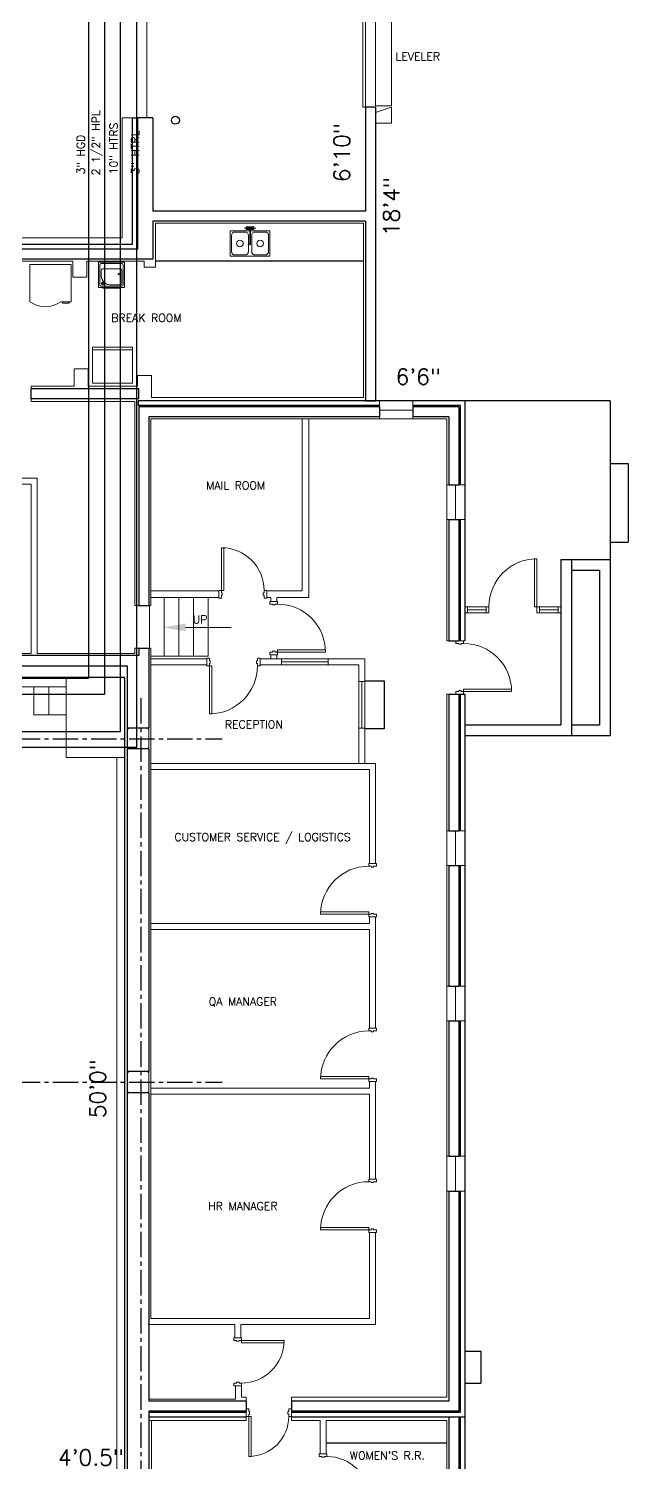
# Model space of a CAD drawing. Header units: inches. Extents: x -578 to 4567, y -980 to 6106.
# Drawn here: x 3397 to 3847, y 1670 to 2745 of the extents above; entities that cross this region are included whole.
import ezdxf
from ezdxf.enums import TextEntityAlignment as Align

# ---------------------------------------------------------------- set-up
doc = ezdxf.new("R2010")
doc.units = ezdxf.units.IN
doc.header["$LTSCALE"] = 25.4
doc.header["$MEASUREMENT"] = 0
doc.linetypes.add('CENTER2', pattern=[1.125, 0.75, -0.125, 0.125, -0.125])
doc.layers.get('0').update_dxf_attribs({"linetype": 'CONTINUOUS', "lineweight": 20})
doc.layers.add('A-AMONIA', color=7, linetype='CONTINUOUS', true_color=0x920ef1)
for name, color, linetype in [('A-COL-GRID', 8, 'CENTER2'), ('A-CONC', 106, 'CONTINUOUS'), ('A-COUNTER', 4, 'CONTINUOUS'), ('A-DIMS', 1, 'CONTINUOUS'), ('A-ELEC', 6, 'CONTINUOUS'), ('A-RAIL', 2, 'CONTINUOUS'), ('A-ROOMNAME', 6, 'CONTINUOUS'), ('A-TEXT', 2, 'CONTINUOUS'), ('A-WALL-BRICK', 111, 'CONTINUOUS'), ('A-WALL-CMU', 30, 'CONTINUOUS'), ('A-WALL-IMP', 6, 'CONTINUOUS')]:
    doc.layers.add(name, color=color, linetype=linetype)
for name, color, linetype, lineweight in [('A-COLUMNS', 6, 'CONTINUOUS', 20), ('A-CURB', 13, 'CONTINUOUS', 20), ('A-DOOR', 1, 'CONTINUOUS', 20), ('A-EQ', 111, 'CONTINUOUS', 20), ('A-SANR-FIXT', 4, 'CONTINUOUS', 15), ('A-SPCQ', 91, 'CONTINUOUS', 25), ('A-STAIR', 4, 'CONTINUOUS', 20), ('A-WALL-GWB', 2, 'CONTINUOUS', 0), ('A-WINDOW', 4, 'CONTINUOUS', 20)]:
    doc.layers.add(name, color=color, linetype=linetype, lineweight=lineweight)
doc.styles.add('ROMANS', font='romans')
doc.styles.add('SIMPLEX', font='simplex')

# ---------------------------------------------------------------- blocks, each defined once
blk = doc.blocks.new('DOOR')
at = {"color": 0}
for p, q in [((-1.75, 0), (-1.75, 36)), ((-1.75, 36), (0, 36)), ((0, 36), (0, 0)), ((-38, -5.75), (-38, 0)), ((-38, 0), (-36, 0)), ((-36, 0), (-36, -1.75)), ((0, 0), (-1.75, 0)), ((0, -1.75), (0, 0)), ((0, 0), (2, 0)), ((2, 0), (2, -5.75)), ((-36, -5.75), (-38, -5.75)), ((-36, -1.75), (-35.375, -1.75)), ((-36, -3.625), (-36, -5.75)), ((-35.375, -3.625), (-36, -3.625)), ((-35.375, -1.75), (-35.375, -3.625)), ((-0.625, -1.75), (0, -1.75)), ((-0.625, -3.625), (-0.625, -1.75)), ((0, -3.625), (-0.625, -3.625)), ((0, -5.75), (0, -3.625)), ((2, -5.75), (0, -5.75))]:
    blk.add_line(p, q, dxfattribs=at)
at = {"color": 0, "lineweight": 15}
blk.add_arc((0, 0), 36, 90, 180, dxfattribs=at)
blk = doc.blocks.new('DOOR 32')
at = {"color": 0}
for p, q in [((1.75, 32), (0, 32)), ((0, 32), (0, 0)), ((1.75, 0), (1.75, 32)), ((-2, 0), (-2, -5.75)), ((0, 0), (-2, 0)), ((0, 0), (1.75, 0)), ((0, -1.75), (0, 0)), ((32, 0), (32, -1.75)), ((34, 0), (32, 0)), ((34, -5.75), (34, 0)), ((-2, -5.75), (0, -5.75)), ((0.625, -1.75), (0, -1.75)), ((0, -3.625), (0.625, -3.625)), ((0, -5.75), (0, -3.625)), ((0.625, -3.625), (0.625, -1.75)), ((31.375, -1.75), (31.375, -3.625)), ((32, -1.75), (31.375, -1.75)), ((31.375, -3.625), (32, -3.625)), ((32, -3.625), (32, -5.75)), ((32, -5.75), (34, -5.75))]:
    blk.add_line(p, q, dxfattribs=at)
blk.add_arc((0, 0), 32, 0, 90, dxfattribs=at)
blk = doc.blocks.new('qf_advance_ta_2 pan_sink_cat - qf_advance_ta_2 pan_sink_cat-9953817-ENL FLP 00_-00_ 1ST FLOOR UNIT 1')
at = {"color": 0}
for p, q in [((-14.6, 0), (-14.6, -19)), ((14.9, 0), (-14.6, 0)), ((-2.4, 2.3), (-3.9, 2.1)), ((-3.9, 1.9), (-2.4, 1.7)), ((-2.7, 3), (-2.7, 2.2)), ((-2.7, 3), (3.1, 3)), ((-2.7, 1), (-2.7, 1.8)), ((-2.7, 1), (-0.1, 1)), ((-1.8, 2.7), (-2.4, 2.3)), ((-2.4, 2.3), (-2.4, 2.2)), ((-2.4, 1.7), (-2.4, 1.8)), ((-2.4, 1.7), (-1.8, 1.3)), ((-1.2, 2.3), (-1.8, 2.7)), ((-1.8, 1.3), (-1.2, 1.7)), ((-1.2, 1.7), (-1.2, 2.3)), ((0.2, 2.7), (-0.4, 2.3)), ((-0.4, 2.3), (-0.4, 1.7)), ((-0.4, 1.7), (-0.1, 1.5)), ((-0.1, 2), (-0.1, -9.7)), ((0.8, 2.3), (0.2, 2.7)), ((0.5, 2), (0.5, -9.7)), ((0.5, 1.5), (0.8, 1.7)), ((3.1, 1), (0.5, 1)), ((0.8, 1.7), (0.8, 2.3)), ((1.6, 2.3), (2.2, 2.7)), ((1.6, 1.7), (1.6, 2.3)), ((2.2, 1.3), (1.6, 1.7)), ((2.2, 2.7), (2.8, 2.3)), ((2.8, 1.7), (2.2, 1.3)), ((2.7, 2.3), (4.3, 2.1)), ((4.3, 1.9), (2.7, 1.7)), ((2.8, 2.3), (2.8, 2.2)), ((2.8, 1.7), (2.8, 1.8)), ((3.1, 3), (3.1, 2.2)), ((3.1, 1), (3.1, 1.8)), ((14.9, -19), (14.9, 0)), ((-13.7, -15.6), (-13.7, -3.4)), ((-11.2, -0.9), (-3.6, -0.9)), ((-1.1, -3.4), (-1.1, -15.6)), ((1.4, -15.6), (1.4, -3.4)), ((3.9, -0.9), (11.6, -0.9)), ((14.1, -3.4), (14.1, -15.6)), ((-14.6, -19), (14.9, -19)), ((-3.6, -18.1), (-11.2, -18.1)), ((11.6, -18.1), (3.9, -18.1))]:
    blk.add_line(p, q, dxfattribs=at)
for centre, radius, start, end in [((-3.9, 2), 0.125, 90, 270), ((-2.3, 2.7), 0.5, 256.6314, 292.5165), ((-2.3, 1.3), 0.5, 67.4835, 103.3686), ((-1.8, 2), 0.5, 0, 151.7719), ((-1.8, 2), 0.5, 208.2281, 0), ((-1.8, 2), 0.375, 360, 180), ((-1.8, 2), 0.375, 180, 360), ((0.2, 2), 0.313, 90, 270), ((0.2, 2), 0.313, 270, 90), ((2.2, 2), 0.5, 28.2281, 180), ((2.2, 2), 0.5, 180, 331.7719), ((2.2, 2), 0.375, 0, 180), ((2.2, 2), 0.375, 180, 0), ((2.6, 2.7), 0.5, 247.4835, 283.3686), ((2.6, 1.3), 0.5, 76.6314, 112.5165), ((4.3, 2), 0.125, 270, 90), ((-11.2, -3.4), 2.5, 90, 180), ((-7.4, -9.5), 2.5, 90, 270), ((-7.4, -9.5), 2.5, 270, 90), ((-3.6, -3.4), 2.5, 360, 90), ((0.2, -10), 0.437, 135.5847, 270), ((0.2, -10), 0.438, 270, 44.4153), ((3.9, -3.4), 2.5, 90, 180), ((7.7, -9.5), 2.5, 90, 270), ((7.7, -9.5), 2.5, 270, 90), ((11.6, -3.4), 2.5, 360, 90), ((-11.2, -15.6), 2.5, 180, 270), ((-3.6, -15.6), 2.5, 270, 0), ((3.9, -15.6), 2.5, 180, 270), ((11.6, -15.6), 2.5, 270, 0)]:
    blk.add_arc(centre, radius, start, end, dxfattribs=at)
blk = doc.blocks.new('HCEWC')
at = {"color": 0}
for p, q in [((0, 9.7), (0, -9.7)), ((19, 9.7), (0, 9.7)), ((1, 7.7), (1, -7.7)), ((17, 8.7), (2, 8.7)), ((5, 6.8), (5, -6.8)), ((15.9, 7.8), (6, 7.8)), ((16.9, -1.5), (16.9, 6.8)), ((18, -7.7), (18, 7.7)), ((19, -9.7), (19, 9.7)), ((19, 6.6), (19.5, 6.6)), ((19.5, -6.6), (19.5, 6.6)), ((0, -9.7), (19, -9.7)), ((2, -8.7), (17, -8.7)), ((6, -7.8), (9.7, -7.8)), ((15, -5.7), (15, -5.7)), ((15.6, -7), (15, -6.4)), ((16.3, -6.3), (15.8, -5.7)), ((19, -6.6), (19.5, -6.6))]:
    blk.add_line(p, q, dxfattribs=at)
blk.add_circle((8.8, 5.7), 0.657, dxfattribs=at)
for centre, radius, start, end in [((2, 7.7), 1, 90, 180), ((6, 6.8), 1, 90, 180), ((15.9, 6.8), 1, 0, 90), ((17, 7.7), 1, 0, 90), ((2, -7.7), 1, 180, 270), ((6, -6.8), 1, 180, 270), ((9.3, -0.1), 7.75, 267.1986, 349.4581), ((15.4, -6.1), 0.5, 135, 225), ((15.4, -6.1), 0.5, 45, 135), ((16, -6.7), 0.863, 170.427, 99.573), ((16, -6.6), 0.5, 226.8137, 49.9462), ((17, -7.7), 1, 270, 0)]:
    blk.add_arc(centre, radius, start, end, dxfattribs=at)

msp = doc.modelspace()

# ---------------------------------------------------------------- linework, layer by layer
at = {"layer": 'A-AMONIA'}
for points in [[(3477.748415, 3813.977776), (3477.748415, 2205.921788), (3185.653336, 2205.921788), (3185.653336, 2221.921788), (2326.560972, 2221.921788)], [(2310.560972, 2233.921788), (3197.653336, 2233.921788), (3197.653336, 2217.921788), (3465.748415, 2217.921788), (3465.748415, 3767.277191)], [(3453.748415, 3755.638031), (3453.748415, 2245.921788)], [(3441.748415, 3725.667022), (3441.748415, 2257.921788)], [(2286.560972, 2257.921788), (3441.748415, 2257.921788)], [(2298.560972, 2245.921788), (3453.748415, 2245.921788)]]:
    msp.add_lwpolyline(points, dxfattribs=at)
at = {"layer": 'A-COL-GRID'}
for p, q in [((3481, 2242.938328), (3481, 1623.156609)), ((1529.210174, 2212.5), (3541.981852, 2212.5)), ((1529.210174, 1955), (3541.981852, 1955))]:
    msp.add_line(p, q, dxfattribs=at)
at = {"layer": 'A-COLUMNS'}
for p, q in [((3471, 2219.5), (3472, 2220.5)), ((3471, 2219.5), (3471, 2206)), ((3472, 2220.5), (3486, 2220.5)), ((3487, 2219.5), (3486, 2220.5)), ((3487, 2219.5), (3487, 2206)), ((3472, 2205), (3471, 2206)), ((3472, 2205), (3486, 2205)), ((3486, 2205), (3487, 2206)), ((3472, 1963), (3471, 1962)), ((3471, 1962), (3471, 1948)), ((3472, 1963), (3486, 1963)), ((3487, 1962), (3486, 1963)), ((3487, 1962), (3487, 1948)), ((3471, 1948), (3472, 1947)), ((3472, 1947), (3486, 1947)), ((3486, 1947), (3487, 1948))]:
    msp.add_line(p, q, dxfattribs=at)
at = {"layer": 'A-CONC'}
for p, q in [((3833, 2466), (3724, 2466)), ((3833, 2466), (3833, 2347)), ((3833, 2419), (3846.5, 2419)), ((3846.5, 2419), (3846.5, 2360)), ((3833, 2360), (3846.5, 2360)), ((3804, 2347), (3833, 2347)), ((3833, 2347), (3833, 2215)), ((3804, 2339), (3825, 2339)), ((3804, 2339), (3825, 2339)), ((3825, 2339), (3825, 2223)), ((3804, 2223), (3825, 2223)), ((3804, 2215), (3833, 2215))]:
    msp.add_line(p, q, dxfattribs=at)
at = {"layer": 'A-COUNTER'}
for p, q in [((3647.888235, 2570.5), (3492, 2570.5)), ((3649, 2256), (3663.5, 2256)), ((3663.5, 2256), (3663.5, 2220)), ((3663.5, 2220), (3649, 2220)), ((3710.5, 1684.5), (3620, 1684.5))]:
    msp.add_line(p, q, dxfattribs=at)
at = {"layer": 'A-CURB'}
for p, q in [((3467, 2678), (3467, 2588)), ((3474.5, 2678), (3467, 2678)), ((3467, 2588), (3013, 2588)), ((3425, 2198.5), (3425, 2258.5)), ((3425, 2251.5), (2838.5, 2251.5)), ((3401, 2230.5), (3401, 2251.5)), ((3412, 2230.5), (3412, 2251.5)), ((3425, 2230.5), (3401, 2230.5)), ((3469, 2198.5), (3425, 2198.5)), ((3463, 1663.5), (3463, 2198.5))]:
    msp.add_line(p, q, dxfattribs=at)
at = {"layer": 'A-DOOR'}
for p, q in [((3485.5, 2751), (3485.5, 2678)), ((3776.25, 2311.5), (3776.25, 2347.5)), ((3776.25, 2347.5), (3778, 2347.5)), ((3778, 2347.5), (3778, 2311.5)), ((3724, 2311.5), (3742, 2311.5)), ((3726, 2311.5), (3726, 2307)), ((3740, 2307), (3740, 2311.5)), ((3742, 2307), (3742, 2311.5)), ((3778, 2311.5), (3776.25, 2311.5)), ((3778, 2307), (3778, 2311.5)), ((3778, 2311.5), (3796, 2311.5)), ((3780, 2307), (3780, 2311.5)), ((3794, 2311.5), (3794, 2307)), ((3724, 2307), (3742, 2307)), ((3726, 2309.25), (3740, 2309.25)), ((3778, 2307), (3796, 2307)), ((3780, 2309.25), (3794, 2309.25)), ((3560, 1710.25), (3562, 1710.25)), ((3560, 1704.5), (3560, 1710.25)), ((3562, 1710.25), (3562, 1708.125)), ((3592, 1710.25), (3594, 1710.25)), ((3592, 1708.125), (3592, 1710.25)), ((3594, 1710.25), (3594, 1704.5)), ((3562, 1704.5), (3560, 1704.5)), ((3562, 1708.125), (3562.625, 1708.125)), ((3562, 1706.25), (3562, 1704.5)), ((3562.625, 1706.25), (3562, 1706.25)), ((3562, 1704.5), (3563.75, 1704.5)), ((3562, 1674.5), (3562, 1704.5)), ((3562.625, 1708.125), (3562.625, 1706.25)), ((3563.75, 1704.5), (3563.75, 1674.5)), ((3591.375, 1708.125), (3592, 1708.125)), ((3591.375, 1706.25), (3591.375, 1708.125)), ((3592, 1706.25), (3591.375, 1706.25)), ((3592, 1704.5), (3592, 1706.25)), ((3594, 1704.5), (3592, 1704.5)), ((3563.75, 1674.5), (3562, 1674.5))]:
    msp.add_line(p, q, dxfattribs=at)
msp.add_lwpolyline([(3647.5, 2686), (3647.5, 2770), (3649.5, 2770), (3649.5, 2686)], close=True, dxfattribs=at)
for centre, radius, start, end in [((3778, 2311.5), 36, 90, 180), ((3562, 1704.5), 30, 270, 0)]:
    msp.add_arc(centre, radius, start, end, dxfattribs=at)
at = {"layer": 'A-ELEC'}
for p, q in [((3724, 1753.5), (3736, 1753.5)), ((3724, 1753.5), (3724, 1729.5)), ((3736, 1753.5), (3736, 1729.5)), ((3724, 1729.5), (3736, 1729.5))]:
    msp.add_line(p, q, dxfattribs=at)
at = {"layer": 'A-EQ', "extrusion": (0, 0, -1)}
for p, q in [((3657, 2687), (3657, 2769)), ((3669, 2687), (3669, 2769))]:
    msp.add_line(p, q, dxfattribs=at)
at = {"layer": 'A-EQ'}
for p, q in [((3657, 2687), (3669, 2687)), ((3657, 2682), (3669, 2686)), ((3657, 2674), (3657, 2682)), ((3669, 2686), (3669, 2674)), ((3669, 2674), (3657, 2674)), ((3444.93379, 2506.231802), (3474.93379, 2506.231802)), ((3444.93379, 2506.231802), (3444.93379, 2479.231802)), ((3474.93379, 2506.231802), (3474.93379, 2479.231802)), ((3444.93379, 2504.231802), (3474.93379, 2504.231802)), ((3444.93379, 2479.231802), (3474.93379, 2479.231802))]:
    msp.add_line(p, q, dxfattribs=at)
at = {"layer": 'A-RAIL'}
msp.add_circle((3507.027116, 2676.240202), 3, dxfattribs=at)
at = {"layer": 'A-SPCQ', "lineweight": 15}
for p, q in [((3428.843398, 2568.231317), (3397.843398, 2568.231317)), ((3397.843398, 2568.231317), (3397.843398, 2540.231317)), ((3428.843398, 2540.231317), (3428.843398, 2568.231317)), ((3421.057474, 2540.231317), (3428.843398, 2540.231317)), ((3422.409974, 2540.231317), (3422.409974, 2539.231317)), ((3427.409974, 2539.231317), (3422.409974, 2539.231317)), ((3427.409974, 2539.231317), (3427.409974, 2540.231317))]:
    msp.add_line(p, q, dxfattribs=at)
msp.add_arc((3409.450436, 2556.323279), 19.841234, 234.197309232, 305.802690768, dxfattribs=at)
at = {"layer": 'A-STAIR'}
for p, q in [((3487.5, 2312.5), (3487.5, 2280.5)), ((3498.5, 2318.5), (3498.5, 2274.5)), ((3509.5, 2318.5), (3509.5, 2274.5)), ((3520.5, 2318.5), (3520.5, 2274.5)), ((3531.5, 2318.5), (3531.5, 2274.5)), ((3514.656804, 2296.034694), (3548.739437, 2296.034694)), ((3531.5, 2274.5), (3488.5, 2274.5))]:
    msp.add_line(p, q, dxfattribs=at)
msp.add_solid([(3514.656804, 2293.154694), (3514.656804, 2298.914694), (3497.376804, 2296.034694)], dxfattribs=at)
at = {"layer": 'A-WALL-BRICK'}
for p, q in [((3724, 2466), (3479, 2466)), ((3479, 2466), (3479, 2462.5)), ((3660, 2462.5), (3479, 2462.5)), ((3720.5, 2462.5), (3685, 2462.5)), ((3720.5, 2462.5), (3720.5, 2403)), ((3724, 2466), (3724, 2286)), ((3720.5, 2377), (3720.5, 2286)), ((3796, 2347), (3796, 2223)), ((3796, 2347), (3804, 2347)), ((3804, 2347), (3804, 2215)), ((3720.5, 2246), (3720.5, 2143.5)), ((3720.5, 2246), (3724, 2246)), ((3724, 2246), (3724, 1561.5)), ((3724, 2223), (3796, 2223)), ((3724, 2215), (3804, 2215)), ((3720.5, 2117.5), (3720.5, 2027)), ((3720.5, 2001), (3720.5, 1899.5)), ((3720.5, 1873.5), (3720.5, 1707.5)), ((3560, 1707.5), (3487, 1707.5)), ((3560, 1704), (3487, 1704)), ((3720.5, 1707.5), (3594, 1707.5)), ((3724, 1704), (3594, 1704)), ((3720.5, 1704), (3720.5, 1561.5))]:
    msp.add_line(p, q, dxfattribs=at)
at = {"layer": 'A-WALL-CMU'}
for p, q in [((3490, 2678), (3478.5, 2678)), ((3478.5, 2678), (3478.5, 2579.5)), ((3490, 2678), (3490, 2608)), ((3657, 2686), (3649.5, 2686)), ((3649.5, 2686), (3649.5, 2608)), ((3657, 2686), (3657, 2466)), ((3649.5, 2608), (3490, 2608)), ((3649.5, 2600.5), (3490, 2600.5)), ((3490, 2600.5), (3490, 2572)), ((3649.5, 2600.5), (3649.5, 2466)), ((3490, 2572), (2998, 2572)), ((3478.5, 2579.5), (3002, 2579.5)), ((3479.5, 2475), (3399, 2475)), ((3399, 2467.5), (3399, 2475)), ((3479.5, 2467.5), (3479.5, 2475)), ((3479.5, 2467.5), (3399, 2467.5)), ((3479.5, 2461.5), (3479.5, 2312.5)), ((3660, 2461.5), (3479.5, 2461.5)), ((3649.5, 2466), (3657, 2466)), ((3660, 2461.5), (3660, 2454)), ((3719.5, 2461.5), (3685, 2461.5)), ((3685, 2461.5), (3685, 2454)), ((3719.5, 2461.5), (3719.5, 2403)), ((3487, 2454), (3487, 2312.5)), ((3660, 2454), (3487, 2454)), ((3712, 2454), (3685, 2454)), ((3712, 2454), (3712, 2403)), ((3712, 2403), (3719.5, 2403)), ((3712, 2377), (3712, 2286)), ((3712, 2377), (3719.5, 2377)), ((3719.5, 2377), (3719.5, 2286)), ((3479.5, 2312.5), (3487, 2312.5)), ((3479.5, 2280.5), (3479.5, 2275)), ((3479.5, 2280.5), (3487, 2280.5)), ((3487, 2280.5), (3487, 2220.5)), ((3712, 2286), (3719.5, 2286)), ((3479.5, 2275), (2858.5, 2275)), ((3471, 2267), (2851, 2267)), ((3471, 2220.5), (3471, 2267)), ((3712, 2246), (3712, 2143.5)), ((3712, 2246), (3719.5, 2246)), ((3719.5, 2246), (3719.5, 2143.5)), ((3487, 2220.5), (3471, 2220.5)), ((3487, 2205), (3471, 2205)), ((3471, 1963), (3471, 2205)), ((3487, 2205), (3487, 1963)), ((3712, 2143.5), (3719.5, 2143.5)), ((3712, 2117.5), (3712, 2027)), ((3712, 2117.5), (3719.5, 2117.5)), ((3719.5, 2117.5), (3719.5, 2027)), ((3712, 2027), (3719.5, 2027)), ((3712, 2001), (3712, 1899.5)), ((3712, 2001), (3719.5, 2001)), ((3719.5, 2001), (3719.5, 1899.5)), ((3487, 1963), (3471, 1963)), ((3487, 1947), (3471, 1947)), ((3471, 1658), (3471, 1947)), ((3487, 1947), (3487, 1716)), ((3712, 1899.5), (3719.5, 1899.5)), ((3712, 1873.5), (3712, 1716)), ((3712, 1873.5), (3719.5, 1873.5)), ((3719.5, 1873.5), (3719.5, 1708.5)), ((3560, 1716), (3487, 1716)), ((3560, 1716), (3560, 1708.5)), ((3712, 1716), (3594, 1716)), ((3594, 1716), (3594, 1708.5)), ((3487, 1708.5), (3487, 1658)), ((3560, 1708.5), (3487, 1708.5)), ((3719.5, 1708.5), (3594, 1708.5)), ((3712, 1704), (3712, 1561.5)), ((3719.5, 1704), (3719.5, 1561.5))]:
    msp.add_line(p, q, dxfattribs=at)
at = {"layer": 'A-WALL-GWB'}
for p, q in [((3492, 2599), (3492, 2566)), ((3648, 2599), (3492, 2599)), ((3648, 2599), (3648, 2468.5)), ((3430, 2570.5), (3365, 2570.5)), ((3430, 2570.5), (3430, 2558.5)), ((3483.5, 2570.5), (3440.5, 2570.5)), ((3440.5, 2570.5), (3440.5, 2558.5)), ((3483.5, 2570.5), (3483.5, 2566)), ((3440.5, 2558.5), (3430, 2558.5)), ((3492, 2566), (3483.5, 2566)), ((3431, 2490), (3431, 2477)), ((3441.5, 2490), (3431, 2490)), ((3441.5, 2490), (3441.5, 2477)), ((3489, 2485), (3478.5, 2485)), ((3478.5, 2485), (3478.5, 2477)), ((3489, 2485), (3489, 2468.5)), ((3399, 2477), (3399, 2465.5)), ((3431, 2477), (3399, 2477)), ((3478.5, 2477), (3441.5, 2477)), ((3476.5, 2465.5), (3399, 2465.5)), ((3476.5, 2465.5), (3476.5, 2312.5)), ((3648, 2468.5), (3489, 2468.5)), ((3710.5, 2452.5), (3488.5, 2452.5)), ((3488.5, 2452.5), (3488.5, 2312.5)), ((3602, 2452.5), (3602, 2323.5)), ((3607, 2452.5), (3607, 2318.5)), ((3710.5, 2452.5), (3710.5, 2286)), ((3403.5, 2408), (3279, 2408)), ((3403.5, 2408), (3403.5, 2276.5)), ((3399, 2403.5), (3279, 2403.5)), ((3399, 2403.5), (3399, 2276.5)), ((3539.5, 2323.5), (3488.5, 2323.5)), ((3539.5, 2323.5), (3539.5, 2318.5)), ((3602, 2323.5), (3575.5, 2323.5)), ((3575.5, 2323.5), (3575.5, 2318.5)), ((3488.5, 2312.5), (3476.5, 2312.5)), ((3539.5, 2318.5), (3488.5, 2318.5)), ((3578.5, 2318.5), (3575.5, 2318.5)), ((3578.5, 2318.5), (3578.5, 2315.5)), ((3583, 2315.5), (3578.5, 2315.5)), ((3607, 2318.5), (3583, 2318.5)), ((3583, 2315.5), (3583, 2318.5)), ((3488.5, 2280.5), (3476.5, 2280.5)), ((3476.5, 2280.5), (3476.5, 2276.5)), ((3488.5, 2280.5), (3488.5, 1778)), ((3710.5, 2286), (3724, 2286)), ((3399, 2276.5), (2860.5, 2276.5)), ((3476.5, 2276.5), (3403.5, 2276.5)), ((3530.5, 2272.5), (3488.5, 2272.5)), ((3530.5, 2268), (3488.5, 2268)), ((3530.5, 2268), (3530.5, 2272.5)), ((3649, 2272.5), (3570.5, 2272.5)), ((3570.5, 2268), (3570.5, 2272.5)), ((3644.5, 2268), (3570.5, 2268)), ((3583, 2275.5), (3578.5, 2275.5)), ((3578.5, 2275.5), (3578.5, 2272.5)), ((3583, 2272.5), (3583, 2275.5)), ((3644.5, 2268), (3644.5, 2194)), ((3649, 2272.5), (3649, 2194)), ((3710.5, 2246), (3712, 2246)), ((3710.5, 2246), (3710.5, 1719)), ((3657, 2194), (3488.5, 2194)), ((3657, 2194), (3657, 2119)), ((3652.5, 2189.5), (3488.5, 2189.5)), ((3652.5, 2189.5), (3652.5, 2119)), ((3657, 2119), (3652.5, 2119)), ((3657, 2079), (3652.5, 2079)), ((3652.5, 2079), (3652.5, 2074)), ((3657, 2079), (3657, 1995.5)), ((3652.5, 2074), (3488.5, 2074)), ((3652.5, 2069.5), (3488.5, 2069.5)), ((3652.5, 2069.5), (3652.5, 1995.5)), ((3657, 1995.5), (3652.5, 1995.5)), ((3652.5, 1950.5), (3488.5, 1950.5)), ((3652.5, 1946), (3488.5, 1946)), ((3652.5, 1955.5), (3652.5, 1950.5)), ((3657, 1955.5), (3652.5, 1955.5)), ((3652.5, 1955.5), (3652.5, 1950.5)), ((3652.5, 1946), (3652.5, 1882.5)), ((3657, 1955.5), (3657, 1882.5)), ((3652.5, 1882.5), (3657, 1882.5)), ((3652.5, 1842.5), (3657, 1842.5)), ((3652.5, 1842.5), (3652.5, 1778)), ((3657, 1842.5), (3657, 1773.5)), ((3551.5, 1773.5), (3486.5, 1773.5)), ((3652.5, 1778), (3488.5, 1778)), ((3551.5, 1773.5), (3551.5, 1763.5)), ((3556, 1773.5), (3556, 1763.5)), ((3657, 1773.5), (3556, 1773.5)), ((3551.5, 1763.5), (3556, 1763.5)), ((3552, 1727.5), (3552, 1717.5)), ((3552, 1727.5), (3556.5, 1727.5)), ((3556.5, 1727.5), (3556.5, 1719)), ((3552, 1717.5), (3487, 1717.5)), ((3560, 1719), (3556.5, 1719)), ((3560, 1719), (3560, 1701.5)), ((3710.5, 1719), (3594, 1719)), ((3594, 1719), (3594, 1701.5)), ((3560, 1701.5), (3487, 1701.5)), ((3489, 1701.5), (3489.5, 1340)), ((3615.5, 1701.5), (3594, 1701.5)), ((3615.5, 1701.5), (3615.5, 1676.5)), ((3710.5, 1701.5), (3620, 1701.5)), ((3620, 1701.5), (3620, 1676.5)), ((3710.5, 1701.5), (3710.5, 1640)), ((3620, 1676.5), (3615.5, 1676.5))]:
    msp.add_line(p, q, dxfattribs=at)
at = {"layer": 'A-WALL-IMP'}
for p, q in [((3474.5, 2678), (3474.5, 2583)), ((3474.5, 2678), (3478.5, 2678)), ((3474.5, 2583), (3008, 2583)), ((3469, 2258.5), (2844.5, 2258.5)), ((3469, 1656.5), (3469, 2258.5)), ((3471, 1654), (3471, 2267))]:
    msp.add_line(p, q, dxfattribs=at)
at = {"layer": 'A-WINDOW'}
for p, q in [((3660, 2466), (3660, 2452.5)), ((3685, 2466), (3685, 2452.5)), ((3660, 2459), (3685, 2459)), ((3724, 2403), (3710.5, 2403)), ((3717, 2403), (3717, 2377)), ((3724, 2377), (3710.5, 2377)), ((3586.5, 2268), (3586.5, 2272.5)), ((3586.5, 2270.25), (3621.5, 2270.25)), ((3621.5, 2268), (3621.5, 2272.5)), ((3649, 2255.5), (3644.5, 2255.5)), ((3646.75, 2255.5), (3646.75, 2220.5)), ((3649, 2220.5), (3644.5, 2220.5)), ((3710.5, 2143.5), (3724, 2143.5)), ((3717, 2143.5), (3717, 2117.5)), ((3710.5, 2117.5), (3724, 2117.5)), ((3710.5, 2027), (3724, 2027)), ((3717, 2027), (3717, 2001)), ((3710.5, 2001), (3724, 2001)), ((3710.5, 1899.5), (3724, 1899.5)), ((3717, 1899.5), (3717, 1873.5)), ((3710.5, 1873.5), (3724, 1873.5))]:
    msp.add_line(p, q, dxfattribs=at)

# ---------------------------------------------------------------- block references
at = {"layer": 'A-DOOR'}
msp.add_blockref('DOOR 32', (3541.5, 2323.75), dxfattribs=at)
for name, p, rotation in [('DOOR', (3583.5, 2277.5), 270), ('DOOR', (3723, 2248), 270), ('DOOR', (3532.5, 2267.25), 180), ('DOOR 32', (3556.5, 1761.5), 270)]:
    msp.add_blockref(name, p, dxfattribs=dict(at, rotation=rotation))
at = {"layer": 'A-DOOR', "xscale": -1}
for name, p, rotation in [('DOOR', (3651.875, 2081), 90), ('DOOR', (3651.875, 1957.5), 90), ('DOOR', (3651.875, 1844.5), 90), ('DOOR 32', (3620.5, 1642.5), 270)]:
    msp.add_blockref(name, p, dxfattribs=dict(at, rotation=rotation))
at = {"layer": 'A-SANR-FIXT'}
msp.add_blockref('qf_advance_ta_2 pan_sink_cat - qf_advance_ta_2 pan_sink_cat-9953817-ENL FLP 00_-00_ 1ST FLOOR UNIT 1', (3562.768105, 2593.369526), dxfattribs=at)
at = {"layer": 'A-SANR-FIXT', "rotation": 270.0000000000001}
msp.add_blockref('HCEWC', (3459.100799, 2569.766023), dxfattribs=at)

# ---------------------------------------------------------------- texts
at = {"layer": 'A-AMONIA', "insert": (3448.47305, 2634.902557), "char_height": 6, "width": 97.10632374, "attachment_point": 4, "rotation": 90, "style": 'ROMANS'}
msp.add_mtext('\\A1;2 1/2" HPL', dxfattribs=at)
at = {"layer": 'A-AMONIA', "char_height": 6, "attachment_point": 4, "rotation": 90, "style": 'ROMANS'}
for s, insert in [('10" HTRS', (3460.696077, 2635.64925)), ('3" HTRL', (3476.788013, 2635.64925)), ('3" HGD', (3435.993283, 2635.64925))]:
    msp.add_mtext(s, dxfattribs=dict(at, insert=insert))
at = {"layer": 'A-DIMS', "style": 'SIMPLEX'}
for s, p in [('6\'10"', (3631.802527, 2652.005393)), ('18\'4"', (3668.967981, 2611.492142)), ('50\'0"', (3448.791564, 1950.135935))]:
    msp.add_text(s, height=12, rotation=90, dxfattribs=at).set_placement(p, align=Align.MIDDLE)
for s, p in [('6\'6"', (3689.061496, 2483.96262)), ('4\'0.5"', (3443.664406, 1673.744347))]:
    msp.add_text(s, height=12, dxfattribs=at).set_placement(p, align=Align.MIDDLE)
at = {"layer": 'A-ROOMNAME', "style": 'ROMANS'}
for s, p in [('BREAK ROOM', (3485.247544, 2528.098261)), ('MAIL ROOM', (3552.173794, 2402.506793)), ('RECEPTION', (3565.813087, 2223.339667)), ('CUSTOMER SERVICE / LOGISTICS', (3572.337761, 2138.445387)), ('QA MANAGER', (3557.586228, 2015.211301)), ('HR MANAGER', (3557.586228, 1862.211203)), ("WOMEN'S R.R.", (3665.836752, 1675.183081))]:
    msp.add_text(s, height=6, dxfattribs=at).set_placement(p, align=Align.MIDDLE)
at = {"layer": 'A-STAIR', "style": 'ROMANS'}
msp.add_text('UP', height=6, dxfattribs=at).set_placement((3525.476878, 2301.929514), align=Align.MIDDLE)
at = {"layer": 'A-TEXT', "style": 'ROMANS'}
msp.add_text('LEVELER', height=6, dxfattribs=at).set_placement((3672.022889, 2721.152543))

doc.saveas('drawing.dxf')
